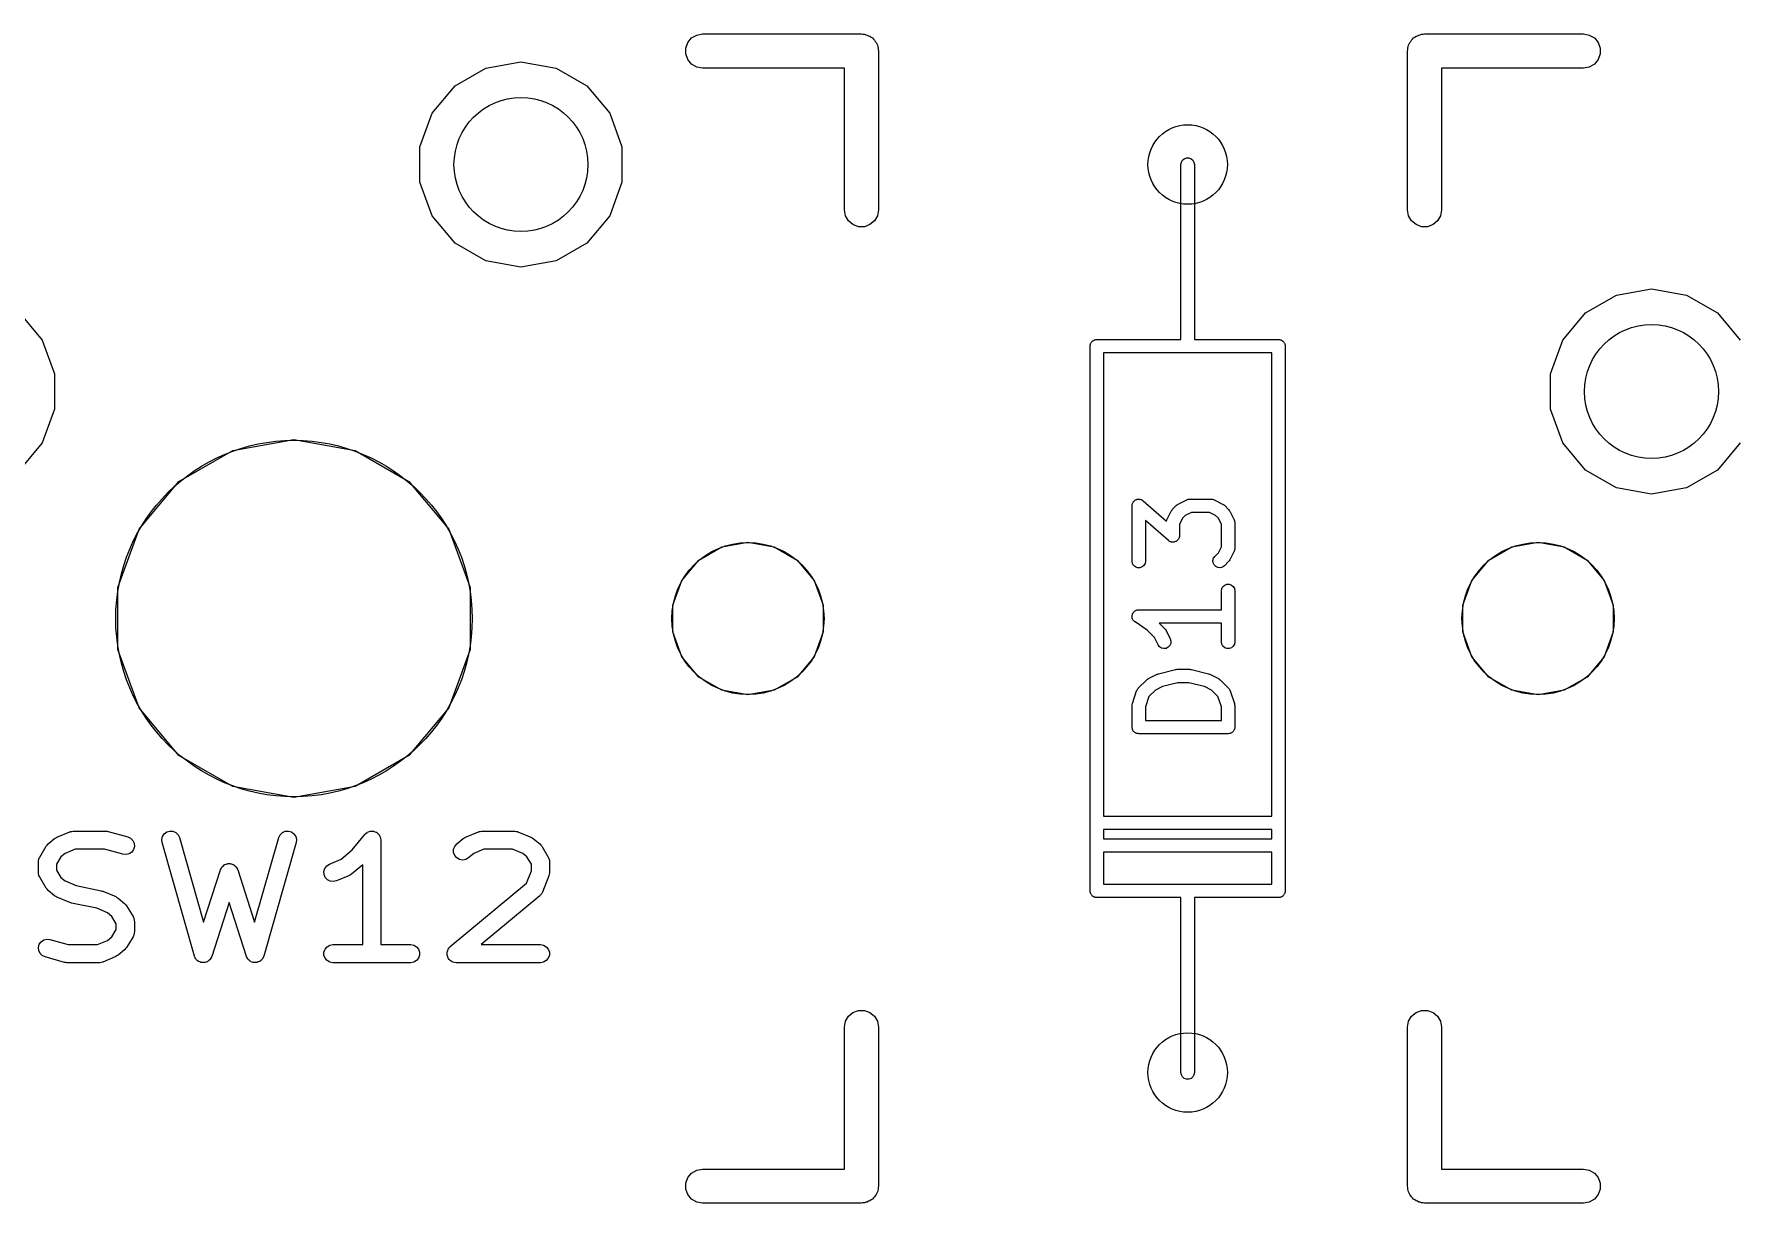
# Model space of a CAD drawing. Header units: millimetres. Extents: x 99 to 267, y 100 to 221.
# Drawn here: x 139.89 to 158.89, y 179.48 to 192.57 of the extents above; entities that cross this region are included whole.
import ezdxf

# ---------------------------------------------------------------- set-up
doc = ezdxf.new("R2010")
doc.units = ezdxf.units.MM
doc.layers.add('BLACK', color=7, linetype='Continuous')
doc.layers.add('PCB', color=4, linetype='Continuous')

# ---------------------------------------------------------------- blocks, each defined once
blk = doc.blocks.new('PCB詳細')
at = {"layer": 'BLACK'}
for p, q in [((83.3844, -53.6169), (83.407, -53.5547)), ((83.407, -53.5547), (83.4495, -53.5041)), ((83.4495, -53.5041), (83.5068, -53.471)), ((83.5068, -53.471), (83.572, -53.4595)), ((83.572, -53.4595), (85.35, -53.4595)), ((85.35, -53.4595), (85.3664, -53.4624)), ((85.3664, -53.4624), (85.3831, -53.4624)), ((85.3831, -53.4624), (85.3987, -53.4681)), ((85.3987, -53.4681), (85.4152, -53.471)), ((85.4152, -53.471), (85.4296, -53.4793)), ((85.4296, -53.4793), (85.4453, -53.485)), ((85.4453, -53.485), (85.458, -53.4957)), ((85.458, -53.4957), (85.4725, -53.5041)), ((85.4725, -53.5041), (85.4832, -53.5168)), ((85.4832, -53.5168), (85.4959, -53.5275)), ((85.4959, -53.5275), (85.5043, -53.542)), ((85.5043, -53.542), (85.515, -53.5547)), ((85.515, -53.5547), (85.5207, -53.5704)), ((85.5207, -53.5704), (85.529, -53.5848)), ((91.471, -53.5848), (91.4793, -53.5704)), ((91.4793, -53.5704), (91.485, -53.5547)), ((91.485, -53.5547), (91.4957, -53.542)), ((91.4957, -53.542), (91.5041, -53.5275)), ((91.5041, -53.5275), (91.5168, -53.5168)), ((91.5168, -53.5168), (91.5275, -53.5041)), ((91.5275, -53.5041), (91.542, -53.4957)), ((91.542, -53.4957), (91.5547, -53.485)), ((91.5547, -53.485), (91.5704, -53.4793)), ((91.5704, -53.4793), (91.5848, -53.471)), ((91.5848, -53.471), (91.6013, -53.4681)), ((91.6013, -53.4681), (91.6169, -53.4624)), ((91.6169, -53.4624), (91.6336, -53.4624)), ((91.6336, -53.4624), (91.65, -53.4595)), ((91.65, -53.4595), (93.428, -53.4595)), ((93.428, -53.4595), (93.4932, -53.471)), ((93.4932, -53.471), (93.5505, -53.5041)), ((93.5505, -53.5041), (93.593, -53.5547)), ((93.593, -53.5547), (93.6156, -53.6169)), ((83.3844, -53.6831), (83.3844, -53.6169)), ((83.407, -53.7452), (83.3844, -53.6831)), ((83.4495, -53.7959), (83.407, -53.7452)), ((85.529, -53.5848), (85.5319, -53.6013)), ((85.5319, -53.6013), (85.5376, -53.6169)), ((85.5376, -53.6169), (85.5376, -53.6336)), ((85.5376, -53.6336), (85.5405, -53.65)), ((85.5405, -53.65), (85.5405, -55.428)), ((91.4595, -53.65), (91.4624, -53.6336)), ((91.4595, -55.428), (91.4595, -53.65)), ((91.4624, -53.6169), (91.4681, -53.6013)), ((91.4624, -53.6336), (91.4624, -53.6169)), ((91.4681, -53.6013), (91.471, -53.5848)), ((93.593, -53.7452), (93.5505, -53.7959)), ((93.6156, -53.6831), (93.593, -53.7452)), ((93.6156, -53.6169), (93.6156, -53.6831)), ((80.8025, -54.0411), (81.1476, -53.8418)), ((81.1476, -53.8418), (81.54, -53.7726)), ((81.54, -53.7726), (81.9324, -53.8418)), ((81.9324, -53.8418), (82.2775, -54.0411)), ((83.5068, -53.829), (83.4495, -53.7959)), ((83.572, -53.8405), (83.5068, -53.829)), ((85.1595, -53.8405), (83.572, -53.8405)), ((85.1595, -55.428), (85.1595, -53.8405)), ((93.428, -53.8405), (91.8405, -53.8405)), ((91.8405, -53.8405), (91.8405, -55.428)), ((93.4932, -53.829), (93.428, -53.8405)), ((93.5505, -53.7959), (93.4932, -53.829)), ((80.5464, -54.3463), (80.8025, -54.0411)), ((82.2775, -54.0411), (82.5336, -54.3463)), ((80.4101, -54.7208), (80.5464, -54.3463)), ((82.5336, -54.3463), (82.6699, -54.7208)), ((80.4101, -55.1192), (80.4101, -54.7208)), ((82.6699, -54.7208), (82.6699, -55.1192)), ((88.925, -54.92), (88.9295, -54.8943)), ((88.9295, -54.8943), (88.9425, -54.8718)), ((88.9425, -54.8718), (88.9625, -54.855)), ((88.9625, -54.855), (88.987, -54.8461)), ((88.987, -54.8461), (89.013, -54.8461)), ((89.013, -54.8461), (89.0375, -54.855)), ((89.0375, -54.855), (89.0575, -54.8718)), ((89.0575, -54.8718), (89.0705, -54.8943)), ((89.0705, -54.8943), (89.075, -54.92)), ((88.925, -56.19), (88.925, -54.92)), ((89.075, -54.92), (89.075, -56.19)), ((80.5464, -55.4937), (80.4101, -55.1192)), ((82.6699, -55.1192), (82.5336, -55.4937)), ((85.171, -55.4932), (85.1595, -55.428)), ((85.5405, -55.428), (85.529, -55.4932)), ((91.471, -55.4932), (91.4595, -55.428)), ((91.8405, -55.428), (91.829, -55.4932)), ((80.8025, -55.7989), (80.5464, -55.4937)), ((82.5336, -55.4937), (82.2775, -55.7989)), ((85.2041, -55.5505), (85.171, -55.4932)), ((85.2548, -55.593), (85.2041, -55.5505)), ((85.3169, -55.6156), (85.2548, -55.593)), ((85.3831, -55.6156), (85.3169, -55.6156)), ((85.4453, -55.593), (85.3831, -55.6156)), ((85.4959, -55.5505), (85.4453, -55.593)), ((85.529, -55.4932), (85.4959, -55.5505)), ((91.5041, -55.5505), (91.471, -55.4932)), ((91.5547, -55.593), (91.5041, -55.5505)), ((91.6169, -55.6156), (91.5547, -55.593)), ((91.6831, -55.6156), (91.6169, -55.6156)), ((91.7452, -55.593), (91.6831, -55.6156)), ((91.7959, -55.5505), (91.7452, -55.593)), ((91.829, -55.4932), (91.7959, -55.5505)), ((81.1476, -55.9982), (80.8025, -55.7989)), ((82.2775, -55.7989), (81.9324, -55.9982)), ((81.54, -56.0674), (81.1476, -55.9982)), ((81.9324, -55.9982), (81.54, -56.0674)), ((88.925, -56.877), (88.925, -56.19)), ((89.075, -56.19), (89.075, -56.877)), ((93.4525, -56.5811), (93.7976, -56.3818)), ((93.7976, -56.3818), (94.19, -56.3126)), ((94.19, -56.3126), (94.5824, -56.3818)), ((94.5824, -56.3818), (94.9275, -56.5811)), ((75.9275, -56.5811), (76.1836, -56.8863)), ((93.1964, -56.8863), (93.4525, -56.5811)), ((94.9275, -56.5811), (95.1836, -56.8863)), ((76.1836, -56.8863), (76.3199, -57.2608)), ((87.909, -56.952), (87.9101, -56.9455)), ((87.909, -63.048), (87.909, -56.952)), ((87.9101, -56.939), (87.9124, -56.9328)), ((87.9101, -56.9455), (87.9101, -56.939)), ((87.9124, -56.9328), (87.9135, -56.9263)), ((87.9135, -56.9263), (87.9168, -56.9207)), ((87.9168, -56.9207), (87.919, -56.9145)), ((87.919, -56.9145), (87.9233, -56.9095)), ((87.9233, -56.9095), (87.9265, -56.9038)), ((87.9265, -56.9038), (87.9316, -56.8996)), ((87.9316, -56.8996), (87.9358, -56.8945)), ((87.9358, -56.8945), (87.9415, -56.8913)), ((87.9415, -56.8913), (87.9465, -56.887)), ((87.9465, -56.887), (87.9527, -56.8848)), ((87.9527, -56.8848), (87.9583, -56.8815)), ((87.9583, -56.8815), (87.9648, -56.8804)), ((87.9648, -56.8804), (87.971, -56.8781)), ((87.971, -56.8781), (87.9775, -56.8781)), ((87.9775, -56.8781), (87.984, -56.877)), ((87.984, -56.877), (88.925, -56.877)), ((89.075, -56.877), (90.016, -56.877)), ((90.016, -56.877), (90.0225, -56.8781)), ((90.0225, -56.8781), (90.029, -56.8781)), ((90.029, -56.8781), (90.0352, -56.8804)), ((90.0352, -56.8804), (90.0417, -56.8815)), ((90.0417, -56.8815), (90.0473, -56.8848)), ((90.0473, -56.8848), (90.0535, -56.887)), ((90.0535, -56.887), (90.0585, -56.8913)), ((90.0585, -56.8913), (90.0642, -56.8945)), ((90.0642, -56.8945), (90.0684, -56.8996)), ((90.0684, -56.8996), (90.0735, -56.9038)), ((90.0735, -56.9038), (90.0767, -56.9095)), ((90.0767, -56.9095), (90.081, -56.9145)), ((90.081, -56.9145), (90.0832, -56.9207)), ((90.0832, -56.9207), (90.0865, -56.9263)), ((90.0865, -56.9263), (90.0876, -56.9328)), ((90.0876, -56.9328), (90.0899, -56.939)), ((90.0899, -56.939), (90.0899, -56.9455)), ((90.0899, -56.9455), (90.091, -56.952)), ((90.091, -56.952), (90.091, -63.048)), ((93.0601, -57.2608), (93.1964, -56.8863)), ((89, -57.027), (88.059, -57.027)), ((88.059, -57.027), (88.059, -62.211)), ((89.941, -57.027), (89, -57.027)), ((89.941, -62.211), (89.941, -57.027)), ((76.3199, -57.2608), (76.3199, -57.6592)), ((93.0601, -57.6592), (93.0601, -57.2608)), ((76.3199, -57.6592), (76.1836, -58.0337)), ((93.1964, -58.0337), (93.0601, -57.6592)), ((76.1836, -58.0337), (75.9275, -58.3389)), ((77.7134, -58.4667), (78.3154, -58.1192)), ((78.3154, -58.1192), (79, -57.9985)), ((79, -57.9985), (79.6846, -58.1192)), ((79.6846, -58.1192), (80.2865, -58.4667)), ((93.4525, -58.3389), (93.1964, -58.0337)), ((95.1836, -58.0337), (94.9275, -58.3389)), ((77.2666, -58.9992), (77.7134, -58.4667)), ((80.2865, -58.4667), (80.7334, -58.9992)), ((93.7976, -58.5382), (93.4525, -58.3389)), ((94.9275, -58.3389), (94.5824, -58.5382)), ((88.3819, -58.7124), (88.3856, -58.7061)), ((88.3856, -58.7061), (88.3882, -58.6993)), ((88.3882, -58.6993), (88.392, -58.6949)), ((88.392, -58.6949), (88.3949, -58.6899)), ((88.3949, -58.6899), (88.4005, -58.6852)), ((88.4005, -58.6852), (88.4054, -58.6797)), ((88.4054, -58.6797), (88.4104, -58.6769)), ((88.4104, -58.6769), (88.4149, -58.6731)), ((88.4149, -58.6731), (88.4218, -58.6706)), ((88.4218, -58.6706), (88.4282, -58.6671)), ((88.4282, -58.6671), (88.4339, -58.6662)), ((88.4339, -58.6662), (88.4394, -58.6642)), ((88.4394, -58.6642), (88.4467, -58.6642)), ((88.4467, -58.6642), (88.4539, -58.6631)), ((88.4539, -58.6631), (88.4596, -58.6642)), ((88.4596, -58.6642), (88.4654, -58.6642)), ((88.4654, -58.6642), (88.4723, -58.6667)), ((88.4723, -58.6667), (88.4795, -58.6682)), ((88.4795, -58.6682), (88.4844, -58.6712)), ((88.4844, -58.6712), (88.4899, -58.6731)), ((88.4899, -58.6731), (88.4955, -58.6779)), ((88.4955, -58.6779), (88.5018, -58.6817)), ((88.5018, -58.6817), (88.7618, -58.9091)), ((88.895, -58.7186), (88.9903, -58.671)), ((88.9903, -58.671), (88.9944, -58.6698)), ((88.9944, -58.6698), (88.9982, -58.6676)), ((88.9982, -58.6676), (89.0068, -58.6661)), ((89.0068, -58.6661), (89.0152, -58.6636)), ((89.0152, -58.6636), (89.0196, -58.6638)), ((89.0196, -58.6638), (89.0238, -58.6631)), ((89.0238, -58.6631), (89.2619, -58.6631)), ((89.2619, -58.6631), (89.2662, -58.6638)), ((89.2662, -58.6638), (89.2705, -58.6636)), ((89.2705, -58.6636), (89.2789, -58.6661)), ((89.2789, -58.6661), (89.2876, -58.6676)), ((89.2876, -58.6676), (89.2913, -58.6698)), ((89.2913, -58.6698), (89.2954, -58.671)), ((89.2954, -58.671), (89.3907, -58.7186)), ((94.19, -58.6074), (93.7976, -58.5382)), ((94.5824, -58.5382), (94.19, -58.6074)), ((88.3774, -58.7381), (88.3787, -58.7309)), ((88.3774, -59.3571), (88.3774, -58.7381)), ((88.3787, -58.7309), (88.3788, -58.7235)), ((88.3788, -58.7235), (88.3809, -58.7181)), ((88.3809, -58.7181), (88.3819, -58.7124)), ((88.7629, -58.9029), (88.765, -58.8992)), ((88.765, -58.8992), (88.7663, -58.895)), ((88.7663, -58.895), (88.8139, -58.7998)), ((88.8139, -58.7998), (88.821, -58.7901)), ((88.821, -58.7901), (88.8279, -58.7803)), ((88.8279, -58.7803), (88.8755, -58.7327)), ((88.8755, -58.7327), (88.8854, -58.7258)), ((88.8854, -58.7258), (88.895, -58.7186)), ((88.9426, -58.8778), (88.9083, -58.9463)), ((88.973, -58.8474), (88.9426, -58.8778)), ((89.0415, -58.8131), (88.973, -58.8474)), ((89.2442, -58.8131), (89.0415, -58.8131)), ((89.3127, -58.8474), (89.2442, -58.8131)), ((89.3431, -58.8778), (89.3127, -58.8474)), ((89.3774, -58.9463), (89.3431, -58.8778)), ((89.3907, -58.7186), (89.4003, -58.7258)), ((89.4003, -58.7258), (89.4102, -58.7327)), ((89.4102, -58.7327), (89.4578, -58.7803)), ((89.4578, -58.7803), (89.4647, -58.7901)), ((89.4647, -58.7901), (89.4718, -58.7998)), ((89.4718, -58.7998), (89.5195, -58.895)), ((89.5195, -58.895), (89.5207, -58.8992)), ((89.5207, -58.8992), (89.5229, -58.9029)), ((77.0289, -59.6524), (77.2666, -58.9992)), ((80.7334, -58.9992), (80.9711, -59.6524)), ((88.7839, -59.1279), (88.5274, -58.9034)), ((88.5274, -58.9034), (88.5274, -59.3571)), ((88.7618, -58.9091), (88.7629, -58.9029)), ((88.9069, -59.086), (88.9048, -59.0914)), ((88.9071, -59.0786), (88.9069, -59.086)), ((88.9083, -59.0714), (88.9071, -59.0786)), ((88.9083, -58.9463), (88.9083, -59.0714)), ((89.3774, -59.1966), (89.3774, -58.9463)), ((89.5229, -58.9029), (89.5244, -58.9116)), ((89.5244, -58.9116), (89.5269, -58.92)), ((89.5269, -58.92), (89.5266, -58.9243)), ((89.5266, -58.9243), (89.5274, -58.9286)), ((89.5274, -58.9286), (89.5274, -59.2143)), ((83.531, -59.3457), (83.7879, -59.1974)), ((83.7879, -59.1974), (84.08, -59.1458)), ((84.08, -59.1458), (84.3721, -59.1974)), ((84.3721, -59.1974), (84.629, -59.3457)), ((88.7902, -59.1317), (88.7839, -59.1279)), ((88.7958, -59.1364), (88.7902, -59.1317)), ((88.8013, -59.1384), (88.7958, -59.1364)), ((88.8062, -59.1414), (88.8013, -59.1384)), ((88.8134, -59.1428), (88.8062, -59.1414)), ((88.8203, -59.1453), (88.8134, -59.1428)), ((88.8261, -59.1453), (88.8203, -59.1453)), ((88.8318, -59.1464), (88.8261, -59.1453)), ((88.839, -59.1453), (88.8318, -59.1464)), ((88.8464, -59.1453), (88.839, -59.1453)), ((88.8518, -59.1433), (88.8464, -59.1453)), ((88.8575, -59.1424), (88.8518, -59.1433)), ((88.8639, -59.1389), (88.8575, -59.1424)), ((88.8708, -59.1364), (88.8639, -59.1389)), ((88.8753, -59.1327), (88.8708, -59.1364)), ((88.8803, -59.1299), (88.8753, -59.1327)), ((88.8852, -59.1243), (88.8803, -59.1299)), ((88.8908, -59.1196), (88.8852, -59.1243)), ((88.8937, -59.1146), (88.8908, -59.1196)), ((88.8975, -59.1103), (88.8937, -59.1146)), ((88.9001, -59.1034), (88.8975, -59.1103)), ((88.9038, -59.0971), (88.9001, -59.1034)), ((88.9048, -59.0914), (88.9038, -59.0971)), ((89.3041, -59.3041), (89.3431, -59.2651)), ((89.3431, -59.2651), (89.3774, -59.1966)), ((89.5195, -59.2478), (89.4718, -59.3431)), ((89.5207, -59.2437), (89.5195, -59.2478)), ((89.5229, -59.2399), (89.5207, -59.2437)), ((89.5244, -59.2313), (89.5229, -59.2399)), ((89.5269, -59.2229), (89.5244, -59.2313)), ((89.5274, -59.2143), (89.5266, -59.2185)), ((89.5266, -59.2185), (89.5269, -59.2229)), ((92.371, -59.3457), (92.6279, -59.1974)), ((92.6279, -59.1974), (92.92, -59.1458)), ((92.92, -59.1458), (93.2121, -59.1974)), ((93.2121, -59.1974), (93.469, -59.3457)), ((83.3403, -59.5729), (83.531, -59.3457)), ((84.629, -59.3457), (84.8197, -59.5729)), ((88.3819, -59.3828), (88.3774, -59.3571)), ((88.3949, -59.4054), (88.3819, -59.3828)), ((88.4149, -59.4221), (88.3949, -59.4054)), ((88.4394, -59.431), (88.4149, -59.4221)), ((88.4654, -59.431), (88.4394, -59.431)), ((88.4899, -59.4221), (88.4654, -59.431)), ((88.5098, -59.4054), (88.4899, -59.4221)), ((88.5229, -59.3828), (88.5098, -59.4054)), ((88.5274, -59.3571), (88.5229, -59.3828)), ((89.2824, -59.3506), (89.2892, -59.3254)), ((89.2847, -59.3766), (89.2824, -59.3506)), ((89.2957, -59.4002), (89.2847, -59.3766)), ((89.2892, -59.3254), (89.3041, -59.3041)), ((89.3141, -59.4186), (89.2957, -59.4002)), ((89.3377, -59.4296), (89.3141, -59.4186)), ((89.3637, -59.4319), (89.3377, -59.4296)), ((89.3888, -59.4251), (89.3637, -59.4319)), ((89.4102, -59.4102), (89.3888, -59.4251)), ((89.4578, -59.3626), (89.4102, -59.4102)), ((89.4647, -59.3527), (89.4578, -59.3626)), ((89.4718, -59.3431), (89.4647, -59.3527)), ((92.1803, -59.5729), (92.371, -59.3457)), ((93.469, -59.3457), (93.6597, -59.5729)), ((77.0289, -60.3476), (77.0289, -59.6524)), ((80.9711, -59.6524), (80.9711, -60.3476)), ((83.2388, -59.8517), (83.3403, -59.5729)), ((84.8197, -59.5729), (84.9212, -59.8517)), ((89.3819, -59.6648), (89.3949, -59.6423)), ((89.3949, -59.6423), (89.4149, -59.6255)), ((89.4149, -59.6255), (89.4394, -59.6166)), ((89.4394, -59.6166), (89.4654, -59.6166)), ((89.4654, -59.6166), (89.4899, -59.6255)), ((89.4899, -59.6255), (89.5098, -59.6423)), ((89.5098, -59.6423), (89.5229, -59.6648)), ((92.0788, -59.8517), (92.1803, -59.5729)), ((93.6597, -59.5729), (93.7612, -59.8517)), ((89.3774, -59.6905), (89.3819, -59.6648)), ((89.3774, -59.9012), (89.3774, -59.6905)), ((89.5229, -59.6648), (89.5274, -59.6905)), ((89.5274, -59.6905), (89.5274, -60.2619)), ((83.2388, -60.1483), (83.2388, -59.8517)), ((84.9212, -59.8517), (84.9212, -60.1483)), ((88.3775, -59.9714), (88.3785, -59.9673)), ((88.3785, -59.9803), (88.3775, -59.9714)), ((88.3785, -59.9632), (88.3816, -59.9548)), ((88.3785, -59.9673), (88.3785, -59.9632)), ((88.3785, -59.9892), (88.3785, -59.9803)), ((88.3799, -59.9931), (88.3785, -59.9892)), ((88.3804, -59.9973), (88.3799, -59.9931)), ((88.3844, -60.0053), (88.3804, -59.9973)), ((88.3816, -59.9548), (88.3837, -59.9461)), ((88.3837, -59.9461), (88.386, -59.9426)), ((88.3874, -60.0137), (88.3844, -60.0053)), ((88.386, -59.9426), (88.3874, -59.9387)), ((88.3874, -59.9387), (88.3932, -59.9318)), ((88.3901, -60.0169), (88.3874, -60.0137)), ((88.3919, -60.0206), (88.3901, -60.0169)), ((88.3984, -60.0268), (88.3919, -60.0206)), ((88.3932, -59.9318), (88.3981, -59.9244)), ((88.3981, -59.9244), (88.4015, -59.9219)), ((88.4042, -60.0336), (88.3984, -60.0268)), ((88.4015, -59.9219), (88.4042, -59.9187)), ((88.4042, -59.9187), (88.4119, -59.9143)), ((88.4078, -60.0357), (88.4042, -60.0336)), ((88.4108, -60.0386), (88.4078, -60.0357)), ((88.5475, -60.1297), (88.4108, -60.0386)), ((88.4119, -59.9143), (88.4191, -59.909)), ((88.4191, -59.909), (88.4231, -59.9078)), ((88.4231, -59.9078), (88.4267, -59.9057)), ((88.4267, -59.9057), (88.4355, -59.9042)), ((88.4355, -59.9042), (88.4441, -59.9016)), ((88.4441, -59.9016), (88.4483, -59.9019)), ((88.4483, -59.9019), (88.4524, -59.9012)), ((88.4524, -59.9012), (89.3774, -59.9012)), ((92.0788, -60.1483), (92.0788, -59.8517)), ((93.7612, -59.8517), (93.7612, -60.1483)), ((83.3403, -60.4271), (83.2388, -60.1483)), ((84.9212, -60.1483), (84.8197, -60.4271)), ((88.6288, -60.2111), (88.5475, -60.1297)), ((88.671, -60.2954), (88.6288, -60.2111)), ((89.3774, -60.0512), (88.6811, -60.0512)), ((88.6811, -60.0512), (88.7435, -60.1136)), ((88.7435, -60.1136), (88.7504, -60.1235)), ((88.7504, -60.1235), (88.7576, -60.1331)), ((88.7576, -60.1331), (88.8052, -60.2284)), ((88.8052, -60.2284), (88.8126, -60.2533)), ((89.3774, -60.2619), (89.3774, -60.0512)), ((92.1803, -60.4271), (92.0788, -60.1483)), ((93.7612, -60.1483), (93.6597, -60.4271)), ((77.2666, -61.0008), (77.0289, -60.3476)), ((80.9711, -60.3476), (80.7334, -61.0008)), ((88.6865, -60.3164), (88.671, -60.2954)), ((88.7083, -60.3307), (88.6865, -60.3164)), ((88.7336, -60.3368), (88.7083, -60.3307)), ((88.7595, -60.3338), (88.7336, -60.3368)), ((88.7828, -60.3221), (88.7595, -60.3338)), ((88.8007, -60.3032), (88.7828, -60.3221)), ((88.811, -60.2793), (88.8007, -60.3032)), ((88.8126, -60.2533), (88.811, -60.2793)), ((89.3819, -60.2876), (89.3774, -60.2619)), ((89.3949, -60.3101), (89.3819, -60.2876)), ((89.4149, -60.3269), (89.3949, -60.3101)), ((89.4394, -60.3358), (89.4149, -60.3269)), ((89.4654, -60.3358), (89.4394, -60.3358)), ((89.4899, -60.3269), (89.4654, -60.3358)), ((89.5098, -60.3101), (89.4899, -60.3269)), ((89.5229, -60.2876), (89.5098, -60.3101)), ((89.5274, -60.2619), (89.5229, -60.2876)), ((83.531, -60.6543), (83.3403, -60.4271)), ((84.8197, -60.4271), (84.629, -60.6543)), ((88.6723, -60.6177), (88.8628, -60.5701)), ((88.8628, -60.5701), (88.8719, -60.5694)), ((88.8719, -60.5694), (88.881, -60.5679)), ((88.881, -60.5679), (89.0238, -60.5679)), ((89.0238, -60.5679), (89.0328, -60.5694)), ((89.0328, -60.5694), (89.042, -60.5701)), ((89.042, -60.5701), (89.2325, -60.6177)), ((92.371, -60.6543), (92.1803, -60.4271)), ((93.6597, -60.4271), (93.469, -60.6543)), ((83.7879, -60.8026), (83.531, -60.6543)), ((84.629, -60.6543), (84.3721, -60.8026)), ((88.432, -60.8016), (88.4371, -60.7944)), ((88.4371, -60.7944), (88.4413, -60.7867)), ((88.4413, -60.7867), (88.4445, -60.7838)), ((88.4445, -60.7838), (88.447, -60.7803)), ((88.447, -60.7803), (88.5422, -60.6851)), ((88.5422, -60.6851), (88.552, -60.6782)), ((88.552, -60.6782), (88.5617, -60.671)), ((88.5617, -60.671), (88.6569, -60.6234)), ((88.6397, -60.7997), (88.5656, -60.8738)), ((88.7167, -60.7612), (88.6397, -60.7997)), ((88.6569, -60.6234), (88.6648, -60.6211)), ((88.6648, -60.6211), (88.6723, -60.6177)), ((88.8902, -60.7179), (88.7167, -60.7612)), ((89.0146, -60.7179), (88.8902, -60.7179)), ((89.1881, -60.7612), (89.0146, -60.7179)), ((89.2651, -60.7997), (89.1881, -60.7612)), ((89.2325, -60.6177), (89.24, -60.6211)), ((89.24, -60.6211), (89.2478, -60.6234)), ((89.2478, -60.6234), (89.3431, -60.671)), ((89.3392, -60.8738), (89.2651, -60.7997)), ((89.3431, -60.671), (89.3527, -60.6782)), ((89.3527, -60.6782), (89.3626, -60.6851)), ((89.3626, -60.6851), (89.4578, -60.7803)), ((89.4578, -60.7803), (89.4603, -60.7838)), ((89.4603, -60.7838), (89.4635, -60.7867)), ((89.4635, -60.7867), (89.4677, -60.7944)), ((89.4677, -60.7944), (89.4727, -60.8016)), ((92.6279, -60.8026), (92.371, -60.6543)), ((93.469, -60.6543), (93.2121, -60.8026)), ((84.08, -60.8541), (83.7879, -60.8026)), ((84.3721, -60.8026), (84.08, -60.8541)), ((88.3774, -60.9762), (88.3795, -60.9643)), ((88.3774, -61.2143), (88.3774, -60.9762)), ((88.3795, -60.9643), (88.3812, -60.9525)), ((88.3812, -60.9525), (88.4288, -60.8096)), ((88.4288, -60.8096), (88.4309, -60.8058)), ((88.4309, -60.8058), (88.432, -60.8016)), ((88.5656, -60.8738), (88.5274, -60.9884)), ((88.5274, -60.9884), (88.5274, -61.1393)), ((89.3774, -60.9884), (89.3392, -60.8738)), ((89.3774, -61.1393), (89.3774, -60.9884)), ((89.4727, -60.8016), (89.4739, -60.8058)), ((89.4739, -60.8058), (89.4759, -60.8096)), ((89.4759, -60.8096), (89.5235, -60.9525)), ((89.5235, -60.9525), (89.5253, -60.9643)), ((89.5253, -60.9643), (89.5274, -60.9762)), ((89.5274, -60.9762), (89.5274, -61.2143)), ((92.92, -60.8541), (92.6279, -60.8026)), ((93.2121, -60.8026), (92.92, -60.8541)), ((77.7134, -61.5332), (77.2666, -61.0008)), ((80.7334, -61.0008), (80.2865, -61.5332)), ((88.5274, -61.1393), (89.3774, -61.1393)), ((88.3785, -61.2207), (88.3774, -61.2143)), ((88.3785, -61.2273), (88.3785, -61.2207)), ((88.3808, -61.2335), (88.3785, -61.2273)), ((88.3819, -61.2399), (88.3808, -61.2335)), ((88.3852, -61.2456), (88.3819, -61.2399)), ((88.3874, -61.2518), (88.3852, -61.2456)), ((88.3916, -61.2568), (88.3874, -61.2518)), ((88.3949, -61.2625), (88.3916, -61.2568)), ((88.4, -61.2667), (88.3949, -61.2625)), ((88.4042, -61.2717), (88.4, -61.2667)), ((88.4099, -61.275), (88.4042, -61.2717)), ((88.4149, -61.2792), (88.4099, -61.275)), ((88.421, -61.2815), (88.4149, -61.2792)), ((88.4267, -61.2848), (88.421, -61.2815)), ((88.4332, -61.2859), (88.4267, -61.2848)), ((88.4394, -61.2881), (88.4332, -61.2859)), ((88.4459, -61.2881), (88.4394, -61.2881)), ((88.4524, -61.2893), (88.4459, -61.2881)), ((89.4524, -61.2893), (88.4524, -61.2893)), ((89.4588, -61.2881), (89.4524, -61.2893)), ((89.4654, -61.2881), (89.4588, -61.2881)), ((89.4716, -61.2859), (89.4654, -61.2881)), ((89.478, -61.2848), (89.4716, -61.2859)), ((89.4837, -61.2815), (89.478, -61.2848)), ((89.4899, -61.2792), (89.4837, -61.2815)), ((89.4949, -61.275), (89.4899, -61.2792)), ((89.5006, -61.2717), (89.4949, -61.275)), ((89.5048, -61.2667), (89.5006, -61.2717)), ((89.5098, -61.2625), (89.5048, -61.2667)), ((89.5131, -61.2568), (89.5098, -61.2625)), ((89.5173, -61.2518), (89.5131, -61.2568)), ((89.5196, -61.2456), (89.5173, -61.2518)), ((89.5229, -61.2399), (89.5196, -61.2456)), ((89.524, -61.2335), (89.5229, -61.2399)), ((89.5262, -61.2273), (89.524, -61.2335)), ((89.5274, -61.2143), (89.5262, -61.2207)), ((89.5262, -61.2207), (89.5262, -61.2273)), ((78.3154, -61.8808), (77.7134, -61.5332)), ((80.2865, -61.5332), (79.6846, -61.8808)), ((79, -62.0015), (78.3154, -61.8808)), ((79.6846, -61.8808), (79, -62.0015)), ((88.059, -62.211), (89.941, -62.211)), ((76.2498, -62.5224), (76.3224, -62.4619)), ((76.3224, -62.4619), (76.3356, -62.4544)), ((76.3356, -62.4544), (76.3484, -62.4462)), ((76.3484, -62.4462), (76.4935, -62.3857)), ((76.4935, -62.3857), (76.4958, -62.3852)), ((76.4958, -62.3852), (76.4978, -62.3841)), ((76.4978, -62.3841), (76.5129, -62.3814)), ((76.5129, -62.3814), (76.5279, -62.378)), ((76.5279, -62.378), (76.5303, -62.3783)), ((76.5303, -62.3783), (76.5326, -62.3779)), ((76.5326, -62.3779), (76.8954, -62.3779)), ((76.8954, -62.3779), (76.909, -62.3803)), ((76.909, -62.3803), (76.9226, -62.3816)), ((76.9226, -62.3816), (77.1403, -62.4421)), ((77.1403, -62.4421), (77.1722, -62.4573)), ((77.1722, -62.4573), (77.1969, -62.4825)), ((77.1969, -62.4825), (77.2115, -62.5146)), ((77.5198, -62.4723), (77.5284, -62.4381)), ((77.5235, -62.5074), (77.5198, -62.4723)), ((77.8863, -63.7774), (77.5235, -62.5074)), ((77.5284, -62.4381), (77.5481, -62.4089)), ((77.5481, -62.4089), (77.5767, -62.3882)), ((77.5767, -62.3882), (77.6106, -62.3785)), ((77.6106, -62.3785), (77.6458, -62.381)), ((77.6458, -62.381), (77.678, -62.3953)), ((77.678, -62.3953), (77.7034, -62.4199)), ((77.7034, -62.4199), (77.7188, -62.4516)), ((77.7188, -62.4516), (77.9895, -63.399)), ((78.5591, -63.399), (78.8297, -62.4516)), ((79.0251, -62.5074), (78.6623, -63.7774)), ((78.8297, -62.4516), (78.8452, -62.4199)), ((78.8452, -62.4199), (78.8705, -62.3953)), ((78.8705, -62.3953), (78.9028, -62.381)), ((78.9028, -62.381), (78.938, -62.3785)), ((78.938, -62.3785), (78.9719, -62.3882)), ((78.9719, -62.3882), (79.0004, -62.4089)), ((79.0004, -62.4089), (79.0202, -62.4381)), ((79.0202, -62.4381), (79.0288, -62.4723)), ((79.0288, -62.4723), (79.0251, -62.5074)), ((79.6528, -62.5895), (79.7915, -62.4161)), ((79.7915, -62.4161), (79.7924, -62.4153)), ((79.7924, -62.4153), (79.793, -62.4142)), ((79.793, -62.4142), (79.8056, -62.4036)), ((79.8056, -62.4036), (79.818, -62.3927)), ((79.818, -62.3927), (79.8191, -62.3923)), ((79.8191, -62.3923), (79.8201, -62.3915)), ((79.8201, -62.3915), (79.8355, -62.3859)), ((79.8355, -62.3859), (79.8509, -62.3799)), ((79.8509, -62.3799), (79.8521, -62.3799)), ((79.8521, -62.3799), (79.8532, -62.3795)), ((79.8532, -62.3795), (79.8696, -62.3795)), ((79.8696, -62.3795), (79.8862, -62.3791)), ((79.8862, -62.3791), (79.8873, -62.3795)), ((79.8873, -62.3795), (79.8885, -62.3795)), ((79.8885, -62.3795), (79.904, -62.3851)), ((79.904, -62.3851), (79.9196, -62.3904)), ((79.9196, -62.3904), (79.9205, -62.3911)), ((79.9205, -62.3911), (79.9217, -62.3915)), ((79.9217, -62.3915), (79.9343, -62.4021)), ((79.9343, -62.4021), (79.9471, -62.4124)), ((79.9471, -62.4124), (79.9478, -62.4134)), ((79.9478, -62.4134), (79.9487, -62.4142)), ((79.9487, -62.4142), (79.9569, -62.4285)), ((79.9569, -62.4285), (79.9655, -62.4426)), ((79.9655, -62.4426), (79.9657, -62.4437)), ((79.9657, -62.4437), (79.9663, -62.4448)), ((79.9663, -62.4448), (79.9692, -62.461)), ((79.9692, -62.461), (79.9724, -62.4771)), ((79.9724, -62.4771), (79.9722, -62.4783)), ((79.9722, -62.4783), (79.9725, -62.4795)), ((79.9725, -62.4795), (79.9725, -63.6479)), ((80.8218, -62.5224), (80.8944, -62.4619)), ((80.8944, -62.4619), (80.9076, -62.4544)), ((80.9076, -62.4544), (80.9204, -62.4462)), ((80.9204, -62.4462), (81.0655, -62.3857)), ((81.0655, -62.3857), (81.0678, -62.3852)), ((81.0678, -62.3852), (81.0698, -62.3841)), ((81.0698, -62.3841), (81.0849, -62.3814)), ((81.0849, -62.3814), (81.0999, -62.378)), ((81.0999, -62.378), (81.1023, -62.3783)), ((81.1023, -62.3783), (81.1046, -62.3779)), ((81.1046, -62.3779), (81.4674, -62.3779)), ((81.4674, -62.3779), (81.4697, -62.3783)), ((81.4697, -62.3783), (81.4721, -62.378)), ((81.4721, -62.378), (81.4871, -62.3814)), ((81.4871, -62.3814), (81.5022, -62.3841)), ((81.5022, -62.3841), (81.5042, -62.3852)), ((81.5042, -62.3852), (81.5065, -62.3857)), ((81.5065, -62.3857), (81.6516, -62.4462)), ((81.6516, -62.4462), (81.6644, -62.4544)), ((81.6644, -62.4544), (81.6776, -62.4619)), ((81.6776, -62.4619), (81.7502, -62.5224)), ((88.059, -62.361), (88.059, -62.465)), ((89.941, -62.361), (88.059, -62.361)), ((88.059, -62.465), (89.941, -62.465)), ((89.941, -62.465), (89.941, -62.361)), ((76.1425, -62.7021), (76.1454, -62.6946)), ((76.1454, -62.6946), (76.1468, -62.6867)), ((76.1468, -62.6867), (76.1517, -62.6782)), ((76.1517, -62.6782), (76.1552, -62.6692)), ((76.1552, -62.6692), (76.2277, -62.5482)), ((76.2277, -62.5482), (76.2388, -62.5354)), ((76.2388, -62.5354), (76.2498, -62.5224)), ((76.3931, -62.6675), (76.3439, -62.7496)), ((76.4407, -62.6279), (76.3931, -62.6675)), ((76.5529, -62.5811), (76.4407, -62.6279)), ((76.8816, -62.5811), (76.5529, -62.5811)), ((77.0859, -62.6379), (76.8816, -62.5811)), ((77.1211, -62.6413), (77.0859, -62.6379)), ((77.1552, -62.6325), (77.1211, -62.6413)), ((77.1843, -62.6125), (77.1552, -62.6325)), ((77.2048, -62.5838), (77.1843, -62.6125)), ((77.2143, -62.5498), (77.2048, -62.5838)), ((77.2115, -62.5146), (77.2143, -62.5498)), ((79.3964, -62.7486), (79.5273, -62.694)), ((79.5273, -62.694), (79.6528, -62.5895)), ((80.7867, -62.6178), (80.7869, -62.5825)), ((80.7987, -62.651), (80.7867, -62.6178)), ((80.7869, -62.5825), (80.799, -62.5494)), ((80.8213, -62.6781), (80.7987, -62.651)), ((80.799, -62.5494), (80.8218, -62.5224)), ((80.8518, -62.6958), (80.8213, -62.6781)), ((80.8865, -62.7021), (80.8518, -62.6958)), ((80.9213, -62.6961), (80.8865, -62.7021)), ((80.9519, -62.6785), (80.9213, -62.6961)), ((81.0127, -62.6279), (80.9519, -62.6785)), ((81.1249, -62.5811), (81.0127, -62.6279)), ((81.4471, -62.5811), (81.1249, -62.5811)), ((81.5593, -62.6279), (81.4471, -62.5811)), ((81.6069, -62.6675), (81.5593, -62.6279)), ((81.6561, -62.7496), (81.6069, -62.6675)), ((81.7502, -62.5224), (81.7611, -62.5354)), ((81.7611, -62.5354), (81.7723, -62.5482)), ((81.7723, -62.5482), (81.8448, -62.6692)), ((81.8448, -62.6692), (81.8483, -62.6782)), ((81.8483, -62.6782), (81.8532, -62.6867)), ((81.8532, -62.6867), (81.8546, -62.6946)), ((81.8546, -62.6946), (81.8575, -62.7021)), ((89.941, -62.615), (88.059, -62.615)), ((88.059, -62.615), (88.059, -62.973)), ((89.941, -62.973), (89.941, -62.615)), ((76.1407, -62.7214), (76.1424, -62.7118)), ((76.1407, -62.8424), (76.1407, -62.7214)), ((76.1424, -62.852), (76.1407, -62.8424)), ((76.1424, -62.7118), (76.1425, -62.7021)), ((76.1425, -62.8617), (76.1424, -62.852)), ((76.1454, -62.8692), (76.1425, -62.8617)), ((76.1468, -62.8771), (76.1454, -62.8692)), ((76.1517, -62.8856), (76.1468, -62.8771)), ((76.1552, -62.8947), (76.1517, -62.8856)), ((76.3439, -62.7496), (76.3439, -62.8142)), ((76.3439, -62.8142), (76.3931, -62.8963)), ((77.9895, -63.399), (78.1775, -62.8114)), ((78.1775, -62.8114), (78.1794, -62.8078)), ((78.1794, -62.8078), (78.1803, -62.8039)), ((78.1803, -62.8039), (78.1876, -62.7923)), ((78.1876, -62.7923), (78.1939, -62.7802)), ((78.1939, -62.7802), (78.1969, -62.7775)), ((78.1969, -62.7775), (78.1991, -62.7741)), ((78.1991, -62.7741), (78.2099, -62.7657)), ((78.2099, -62.7657), (78.2201, -62.7565)), ((78.2201, -62.7565), (78.2238, -62.7549)), ((78.2238, -62.7549), (78.227, -62.7525)), ((78.227, -62.7525), (78.24, -62.7483)), ((78.24, -62.7483), (78.2527, -62.7431)), ((78.2527, -62.7431), (78.2568, -62.7429)), ((78.2568, -62.7429), (78.2606, -62.7417)), ((78.2606, -62.7417), (78.2743, -62.7422)), ((78.2743, -62.7422), (78.288, -62.7417)), ((78.288, -62.7417), (78.2918, -62.7429)), ((78.2918, -62.7429), (78.2959, -62.7431)), ((78.2959, -62.7431), (78.3085, -62.7483)), ((78.3085, -62.7483), (78.3216, -62.7525)), ((78.3216, -62.7525), (78.3248, -62.7549)), ((78.3248, -62.7549), (78.3285, -62.7565)), ((78.3285, -62.7565), (78.3387, -62.7657)), ((78.3387, -62.7657), (78.3495, -62.7741)), ((78.3495, -62.7741), (78.3516, -62.7775)), ((78.3516, -62.7775), (78.3546, -62.7802)), ((78.3546, -62.7802), (78.361, -62.7923)), ((78.361, -62.7923), (78.3683, -62.8039)), ((78.3683, -62.8039), (78.3692, -62.8078)), ((78.3692, -62.8078), (78.3711, -62.8114)), ((78.3711, -62.8114), (78.5591, -63.399)), ((79.3347, -62.8293), (79.3452, -62.7957)), ((79.3363, -62.8646), (79.3347, -62.8293)), ((79.3499, -62.8971), (79.3363, -62.8646)), ((79.3452, -62.7957), (79.3666, -62.7676)), ((79.3666, -62.7676), (79.3964, -62.7486)), ((79.6196, -62.8757), (79.4745, -62.9362)), ((79.6324, -62.8675), (79.6196, -62.8757)), ((79.6456, -62.86), (79.6324, -62.8675)), ((79.7693, -62.7569), (79.6456, -62.86)), ((79.7693, -63.6479), (79.7693, -62.7569)), ((81.6004, -62.9622), (81.6561, -62.8228)), ((81.6561, -62.8228), (81.6561, -62.7496)), ((81.852, -62.8801), (81.7795, -63.0615)), ((81.8524, -62.8785), (81.852, -62.8801)), ((81.8532, -62.8771), (81.8524, -62.8785)), ((81.856, -62.8613), (81.8532, -62.8771)), ((81.8593, -62.8456), (81.856, -62.8613)), ((81.8575, -62.7021), (81.8576, -62.7118)), ((81.8576, -62.7118), (81.8593, -62.7214)), ((81.8593, -62.8424), (81.859, -62.844)), ((81.859, -62.844), (81.8593, -62.8456)), ((81.8593, -62.7214), (81.8593, -62.8424)), ((76.2277, -63.0156), (76.1552, -62.8947)), ((76.2389, -63.0284), (76.2277, -63.0156)), ((76.2498, -63.0414), (76.2389, -63.0284)), ((76.3224, -63.1019), (76.2498, -63.0414)), ((76.3931, -62.8963), (76.4407, -62.9359)), ((76.4407, -62.9359), (76.5627, -62.9868)), ((76.5627, -62.9868), (76.8436, -63.0453)), ((76.8436, -63.0453), (76.8525, -63.0489)), ((76.8525, -63.0489), (76.8619, -63.051)), ((76.8619, -63.051), (77.0071, -63.1115)), ((79.3737, -62.9231), (79.3499, -62.8971)), ((79.4051, -62.9393), (79.3737, -62.9231)), ((79.4401, -62.9439), (79.4051, -62.9393)), ((79.4745, -62.9362), (79.4401, -62.9439)), ((80.7492, -63.6715), (81.6004, -62.9622)), ((81.773, -63.0749), (81.7663, -63.0828)), ((81.7755, -63.0679), (81.773, -63.0749)), ((81.7795, -63.0615), (81.7755, -63.0679)), ((87.9101, -63.0545), (87.909, -63.048)), ((87.9101, -63.061), (87.9101, -63.0545)), ((87.9124, -63.0672), (87.9101, -63.061)), ((87.9135, -63.0737), (87.9124, -63.0672)), ((87.9168, -63.0793), (87.9135, -63.0737)), ((87.919, -63.0855), (87.9168, -63.0793)), ((88.059, -62.973), (89, -62.973)), ((89, -62.973), (89.941, -62.973)), ((90.0832, -63.0793), (90.081, -63.0855)), ((90.0865, -63.0737), (90.0832, -63.0793)), ((90.0876, -63.0672), (90.0865, -63.0737)), ((90.0899, -63.061), (90.0876, -63.0672)), ((90.091, -63.048), (90.0899, -63.0545)), ((90.0899, -63.0545), (90.0899, -63.061)), ((76.3356, -63.1094), (76.3224, -63.1019)), ((76.3484, -63.1176), (76.3356, -63.1094)), ((76.4935, -63.1781), (76.3484, -63.1176)), ((76.5029, -63.1802), (76.4935, -63.1781)), ((76.5118, -63.1837), (76.5029, -63.1802)), ((76.7927, -63.2423), (76.5118, -63.1837)), ((76.9148, -63.2931), (76.7927, -63.2423)), ((77.0071, -63.1115), (77.0199, -63.1196)), ((77.0199, -63.1196), (77.033, -63.1272)), ((77.033, -63.1272), (77.1056, -63.1877)), ((77.1056, -63.1877), (77.1166, -63.2006)), ((77.1166, -63.2006), (77.1277, -63.2134)), ((77.1277, -63.2134), (77.2003, -63.3344)), ((78.2743, -63.1757), (78.0808, -63.7805)), ((78.4678, -63.7805), (78.2743, -63.1757)), ((81.7502, -63.1019), (81.0949, -63.6479)), ((81.755, -63.0962), (81.7502, -63.1019)), ((81.7609, -63.0915), (81.755, -63.0962)), ((81.7663, -63.0828), (81.7609, -63.0915)), ((87.9233, -63.0905), (87.919, -63.0855)), ((87.9265, -63.0962), (87.9233, -63.0905)), ((87.9316, -63.1004), (87.9265, -63.0962)), ((87.9358, -63.1055), (87.9316, -63.1004)), ((87.9415, -63.1087), (87.9358, -63.1055)), ((87.9465, -63.113), (87.9415, -63.1087)), ((87.9527, -63.1152), (87.9465, -63.113)), ((87.9583, -63.1185), (87.9527, -63.1152)), ((87.9648, -63.1196), (87.9583, -63.1185)), ((87.971, -63.1219), (87.9648, -63.1196)), ((87.9775, -63.1219), (87.971, -63.1219)), ((87.984, -63.123), (87.9775, -63.1219)), ((88.925, -63.123), (87.984, -63.123)), ((88.925, -63.81), (88.925, -63.123)), ((90.016, -63.123), (89.075, -63.123)), ((89.075, -63.123), (89.075, -63.81)), ((90.0225, -63.1219), (90.016, -63.123)), ((90.029, -63.1219), (90.0225, -63.1219)), ((90.0352, -63.1196), (90.029, -63.1219)), ((90.0417, -63.1185), (90.0352, -63.1196)), ((90.0473, -63.1152), (90.0417, -63.1185)), ((90.0535, -63.113), (90.0473, -63.1152)), ((90.0585, -63.1087), (90.0535, -63.113)), ((90.0642, -63.1055), (90.0585, -63.1087)), ((90.0684, -63.1004), (90.0642, -63.1055)), ((90.0735, -63.0962), (90.0684, -63.1004)), ((90.0767, -63.0905), (90.0735, -63.0962)), ((90.081, -63.0855), (90.0767, -63.0905)), ((76.9623, -63.3327), (76.9148, -63.2931)), ((77.0115, -63.4148), (76.9623, -63.3327)), ((77.0115, -63.4795), (77.0115, -63.4148)), ((77.2003, -63.3344), (77.2037, -63.3435)), ((77.2037, -63.3435), (77.2086, -63.3519)), ((77.2086, -63.3519), (77.21, -63.3598)), ((77.21, -63.3598), (77.2129, -63.3673)), ((77.2129, -63.3673), (77.2131, -63.3771)), ((77.2131, -63.3771), (77.2147, -63.3867)), ((77.2147, -63.3867), (77.2147, -63.5076)), ((76.1412, -63.6793), (76.1506, -63.6453)), ((76.1506, -63.6453), (76.1711, -63.6166)), ((76.1711, -63.6166), (76.2002, -63.5966)), ((76.2002, -63.5966), (76.2344, -63.5878)), ((76.2344, -63.5878), (76.2695, -63.5912)), ((76.2695, -63.5912), (76.4738, -63.6479)), ((76.4738, -63.6479), (76.8025, -63.6479)), ((76.8025, -63.6479), (76.9148, -63.6012)), ((76.9148, -63.6012), (76.9623, -63.5615)), ((76.9623, -63.5615), (77.0115, -63.4795)), ((77.2003, -63.5599), (77.1277, -63.6808)), ((77.2037, -63.5508), (77.2003, -63.5599)), ((77.2086, -63.5424), (77.2037, -63.5508)), ((77.21, -63.5344), (77.2086, -63.5424)), ((77.2129, -63.5269), (77.21, -63.5344)), ((77.2131, -63.5172), (77.2129, -63.5269)), ((77.2147, -63.5076), (77.2131, -63.5172)), ((79.4007, -63.6541), (79.4354, -63.6479)), ((79.4354, -63.6479), (79.7693, -63.6479)), ((79.9725, -63.6479), (80.3063, -63.6479)), ((80.3063, -63.6479), (80.341, -63.6541)), ((81.0949, -63.6479), (81.7577, -63.6479)), ((81.7577, -63.6479), (81.7925, -63.6541)), ((76.1439, -63.7144), (76.1412, -63.6793)), ((76.1585, -63.7466), (76.1439, -63.7144)), ((76.1833, -63.7717), (76.1585, -63.7466)), ((76.2151, -63.7869), (76.1833, -63.7717)), ((76.4328, -63.8474), (76.2151, -63.7869)), ((77.0071, -63.7828), (76.8619, -63.8433)), ((77.0199, -63.7746), (77.0071, -63.7828)), ((77.033, -63.7671), (77.0199, -63.7746)), ((77.1056, -63.7066), (77.033, -63.7671)), ((77.1166, -63.6937), (77.1056, -63.7066)), ((77.1277, -63.6808), (77.1166, -63.6937)), ((77.8888, -63.7825), (77.8863, -63.7774)), ((77.89, -63.788), (77.8888, -63.7825)), ((77.8964, -63.7983), (77.89, -63.788)), ((77.9017, -63.8092), (77.8964, -63.7983)), ((77.9058, -63.8131), (77.9017, -63.8092)), ((77.9088, -63.8178), (77.9058, -63.8131)), ((77.9184, -63.8253), (77.9088, -63.8178)), ((77.9271, -63.8337), (77.9184, -63.8253)), ((77.9322, -63.836), (77.9271, -63.8337)), ((77.9367, -63.8394), (77.9322, -63.836)), ((77.9483, -63.8431), (77.9367, -63.8394)), ((78.033, -63.8376), (78.0285, -63.8409)), ((78.0382, -63.8354), (78.033, -63.8376)), ((78.0472, -63.8273), (78.0382, -63.8354)), ((78.057, -63.8202), (78.0472, -63.8273)), ((78.0602, -63.8155), (78.057, -63.8202)), ((78.0643, -63.8117), (78.0602, -63.8155)), ((78.07, -63.801), (78.0643, -63.8117)), ((78.0768, -63.7909), (78.07, -63.801)), ((78.0781, -63.7855), (78.0768, -63.7909)), ((78.0808, -63.7805), (78.0781, -63.7855)), ((78.4704, -63.7855), (78.4678, -63.7805)), ((78.4718, -63.7909), (78.4704, -63.7855)), ((78.4786, -63.801), (78.4718, -63.7909)), ((78.4842, -63.8117), (78.4786, -63.801)), ((78.4884, -63.8155), (78.4842, -63.8117)), ((78.4916, -63.8202), (78.4884, -63.8155)), ((78.5014, -63.8273), (78.4916, -63.8202)), ((78.5103, -63.8354), (78.5014, -63.8273)), ((78.5156, -63.8376), (78.5103, -63.8354)), ((78.5201, -63.8409), (78.5156, -63.8376)), ((78.6119, -63.8394), (78.6003, -63.8431)), ((78.6163, -63.836), (78.6119, -63.8394)), ((78.6215, -63.8337), (78.6163, -63.836)), ((78.6302, -63.8253), (78.6215, -63.8337)), ((78.6398, -63.8178), (78.6302, -63.8253)), ((78.6428, -63.8131), (78.6398, -63.8178)), ((78.6468, -63.8092), (78.6428, -63.8131)), ((78.6521, -63.7983), (78.6468, -63.8092)), ((78.6586, -63.788), (78.6521, -63.7983)), ((78.6598, -63.7825), (78.6586, -63.788)), ((78.6623, -63.7774), (78.6598, -63.7825)), ((79.3354, -63.7319), (79.3474, -63.6987)), ((79.3354, -63.7672), (79.3354, -63.7319)), ((79.3474, -63.8003), (79.3354, -63.7672)), ((79.3474, -63.6987), (79.3701, -63.6717)), ((79.3701, -63.8274), (79.3474, -63.8003)), ((79.3701, -63.6717), (79.4007, -63.6541)), ((79.4007, -63.845), (79.3701, -63.8274)), ((80.341, -63.6541), (80.3716, -63.6717)), ((80.3716, -63.8274), (80.341, -63.845)), ((80.3716, -63.6717), (80.3943, -63.6987)), ((80.3943, -63.8003), (80.3716, -63.8274)), ((80.3943, -63.6987), (80.4063, -63.7319)), ((80.4063, -63.7672), (80.3943, -63.8003)), ((80.4063, -63.7319), (80.4063, -63.7672)), ((80.7142, -63.7319), (80.7143, -63.7317)), ((80.7142, -63.7492), (80.7142, -63.7319)), ((80.7142, -63.7668), (80.7142, -63.7492)), ((80.7142, -63.767), (80.7142, -63.7668)), ((80.7142, -63.7672), (80.7142, -63.767)), ((80.7202, -63.7835), (80.7142, -63.7672)), ((80.7143, -63.7315), (80.7203, -63.7151)), ((80.7143, -63.7317), (80.7143, -63.7315)), ((80.7261, -63.8), (80.7202, -63.7835)), ((80.7203, -63.7151), (80.7263, -63.6987)), ((80.7262, -63.8002), (80.7261, -63.8)), ((80.7263, -63.8003), (80.7262, -63.8002)), ((80.7263, -63.6987), (80.7264, -63.6986)), ((80.7376, -63.8138), (80.7263, -63.8003)), ((80.7264, -63.6986), (80.7265, -63.6984)), ((80.7265, -63.6984), (80.7378, -63.685)), ((80.7487, -63.8271), (80.7376, -63.8138)), ((80.7378, -63.685), (80.749, -63.6717)), ((80.7489, -63.8272), (80.7487, -63.8271)), ((80.749, -63.8274), (80.7489, -63.8272)), ((80.749, -63.6717), (80.7491, -63.6716)), ((80.7642, -63.8361), (80.749, -63.8274)), ((80.7491, -63.6716), (80.7492, -63.6715)), ((80.7792, -63.8449), (80.7642, -63.8361)), ((81.7925, -63.6541), (81.823, -63.6717)), ((81.823, -63.8274), (81.7925, -63.845)), ((81.823, -63.6717), (81.8457, -63.6987)), ((81.8457, -63.8003), (81.823, -63.8274)), ((81.8457, -63.6987), (81.8578, -63.7319)), ((81.8578, -63.7672), (81.8457, -63.8003)), ((81.8578, -63.7319), (81.8578, -63.7672)), ((88.925, -65.08), (88.925, -63.81)), ((89.075, -63.81), (89.075, -65.08)), ((76.4465, -63.8487), (76.4328, -63.8474)), ((76.46, -63.8511), (76.4465, -63.8487)), ((76.8229, -63.8511), (76.46, -63.8511)), ((76.8252, -63.8507), (76.8229, -63.8511)), ((76.8275, -63.851), (76.8252, -63.8507)), ((76.8425, -63.8477), (76.8275, -63.851)), ((76.8576, -63.845), (76.8425, -63.8477)), ((76.8596, -63.8438), (76.8576, -63.845)), ((76.8619, -63.8433), (76.8596, -63.8438)), ((77.9593, -63.8481), (77.9483, -63.8431)), ((77.9649, -63.8485), (77.9593, -63.8481)), ((77.9703, -63.8502), (77.9649, -63.8485)), ((77.9824, -63.8497), (77.9703, -63.8502)), ((77.9945, -63.8506), (77.9824, -63.8497)), ((77.9999, -63.849), (77.9945, -63.8506)), ((78.0056, -63.8488), (77.9999, -63.849)), ((78.0168, -63.8442), (78.0056, -63.8488)), ((78.0285, -63.8409), (78.0168, -63.8442)), ((78.5318, -63.8442), (78.5201, -63.8409)), ((78.543, -63.8488), (78.5318, -63.8442)), ((78.5486, -63.849), (78.543, -63.8488)), ((78.554, -63.8506), (78.5486, -63.849)), ((78.5661, -63.8497), (78.554, -63.8506)), ((78.5783, -63.8502), (78.5661, -63.8497)), ((78.5836, -63.8485), (78.5783, -63.8502)), ((78.5892, -63.8481), (78.5836, -63.8485)), ((78.6003, -63.8431), (78.5892, -63.8481)), ((79.4354, -63.8511), (79.4007, -63.845)), ((80.3063, -63.8511), (79.4354, -63.8511)), ((80.341, -63.845), (80.3063, -63.8511)), ((80.7794, -63.8449), (80.7792, -63.8449)), ((80.7795, -63.845), (80.7794, -63.8449)), ((80.7969, -63.8481), (80.7795, -63.845)), ((80.8139, -63.8511), (80.7969, -63.8481)), ((80.8141, -63.8511), (80.8139, -63.8511)), ((80.8143, -63.8511), (80.8141, -63.8511)), ((81.7577, -63.8511), (80.8143, -63.8511)), ((81.7925, -63.845), (81.7577, -63.8511)), ((85.2041, -64.4495), (85.2548, -64.407)), ((85.2548, -64.407), (85.3169, -64.3844)), ((85.3169, -64.3844), (85.3831, -64.3844)), ((85.3831, -64.3844), (85.4453, -64.407)), ((85.4453, -64.407), (85.4959, -64.4495)), ((91.5041, -64.4495), (91.5547, -64.407)), ((91.5547, -64.407), (91.6169, -64.3844)), ((91.6169, -64.3844), (91.6831, -64.3844)), ((91.6831, -64.3844), (91.7452, -64.407)), ((91.7452, -64.407), (91.7959, -64.4495)), ((85.1595, -64.572), (85.171, -64.5068)), ((85.1595, -66.1595), (85.1595, -64.572)), ((85.171, -64.5068), (85.2041, -64.4495)), ((85.4959, -64.4495), (85.529, -64.5068)), ((85.529, -64.5068), (85.5405, -64.572)), ((85.5405, -64.572), (85.5405, -66.35)), ((91.4595, -64.572), (91.471, -64.5068)), ((91.4595, -66.35), (91.4595, -64.572)), ((91.471, -64.5068), (91.5041, -64.4495)), ((91.7959, -64.4495), (91.829, -64.5068)), ((91.829, -64.5068), (91.8405, -64.572)), ((91.8405, -64.572), (91.8405, -66.1595)), ((88.9295, -65.1057), (88.925, -65.08)), ((88.9425, -65.1282), (88.9295, -65.1057)), ((88.9625, -65.145), (88.9425, -65.1282)), ((88.987, -65.1539), (88.9625, -65.145)), ((89.013, -65.1539), (88.987, -65.1539)), ((89.0375, -65.145), (89.013, -65.1539)), ((89.0575, -65.1282), (89.0375, -65.145)), ((89.0705, -65.1057), (89.0575, -65.1282)), ((89.075, -65.08), (89.0705, -65.1057)), ((83.3844, -66.3169), (83.407, -66.2548)), ((83.407, -66.2548), (83.4495, -66.2041)), ((83.4495, -66.2041), (83.5068, -66.171)), ((83.5068, -66.171), (83.572, -66.1595)), ((83.572, -66.1595), (85.1595, -66.1595)), ((91.8405, -66.1595), (93.428, -66.1595)), ((93.428, -66.1595), (93.4932, -66.171)), ((93.4932, -66.171), (93.5505, -66.2041)), ((93.5505, -66.2041), (93.593, -66.2548)), ((93.593, -66.2548), (93.6156, -66.3169)), ((83.3844, -66.3831), (83.3844, -66.3169)), ((83.407, -66.4453), (83.3844, -66.3831)), ((83.4495, -66.4959), (83.407, -66.4453)), ((83.5068, -66.529), (83.4495, -66.4959)), ((85.4725, -66.4959), (85.458, -66.5043)), ((85.4832, -66.4832), (85.4725, -66.4959)), ((85.4959, -66.4725), (85.4832, -66.4832)), ((85.5043, -66.458), (85.4959, -66.4725)), ((85.515, -66.4453), (85.5043, -66.458)), ((85.5207, -66.4296), (85.515, -66.4453)), ((85.529, -66.4152), (85.5207, -66.4296)), ((85.5319, -66.3987), (85.529, -66.4152)), ((85.5376, -66.3831), (85.5319, -66.3987)), ((85.5405, -66.35), (85.5376, -66.3664)), ((85.5376, -66.3664), (85.5376, -66.3831)), ((91.4624, -66.3664), (91.4595, -66.35)), ((91.4624, -66.3831), (91.4624, -66.3664)), ((91.4681, -66.3987), (91.4624, -66.3831)), ((91.471, -66.4152), (91.4681, -66.3987)), ((91.4793, -66.4296), (91.471, -66.4152)), ((91.485, -66.4453), (91.4793, -66.4296)), ((91.4957, -66.458), (91.485, -66.4453)), ((91.5041, -66.4725), (91.4957, -66.458)), ((91.5168, -66.4832), (91.5041, -66.4725)), ((91.5275, -66.4959), (91.5168, -66.4832)), ((91.542, -66.5043), (91.5275, -66.4959)), ((93.5505, -66.4959), (93.4932, -66.529)), ((93.593, -66.4453), (93.5505, -66.4959)), ((93.6156, -66.3831), (93.593, -66.4453)), ((93.6156, -66.3169), (93.6156, -66.3831)), ((83.572, -66.5405), (83.5068, -66.529)), ((85.35, -66.5405), (83.572, -66.5405)), ((85.3664, -66.5376), (85.35, -66.5405)), ((85.3831, -66.5376), (85.3664, -66.5376)), ((85.3987, -66.5319), (85.3831, -66.5376)), ((85.4152, -66.529), (85.3987, -66.5319)), ((85.4296, -66.5207), (85.4152, -66.529)), ((85.4453, -66.515), (85.4296, -66.5207)), ((85.458, -66.5043), (85.4453, -66.515)), ((91.5547, -66.515), (91.542, -66.5043)), ((91.5704, -66.5207), (91.5547, -66.515)), ((91.5848, -66.529), (91.5704, -66.5207)), ((91.6013, -66.5319), (91.5848, -66.529)), ((91.6169, -66.5376), (91.6013, -66.5319)), ((91.6336, -66.5376), (91.6169, -66.5376)), ((91.65, -66.5405), (91.6336, -66.5376)), ((93.428, -66.5405), (91.65, -66.5405)), ((93.4932, -66.529), (93.428, -66.5405))]:
    blk.add_line(p, q, dxfattribs=at)
for centre, radius in [((81.54, -54.92), 0.7493), ((89, -54.92), 0.4445), ((94.19, -57.46), 0.7493), ((79, -60), 1.9939), ((84.08, -60), 0.8509), ((92.92, -60), 0.8509), ((89, -65.08), 0.4445)]:
    blk.add_circle(centre, radius, dxfattribs=at)

msp = doc.modelspace()

# ---------------------------------------------------------------- block references
at = {"layer": 'PCB'}
msp.add_blockref('PCB詳細', (63.803, 246.025), dxfattribs=at)

doc.saveas('drawing.dxf')
